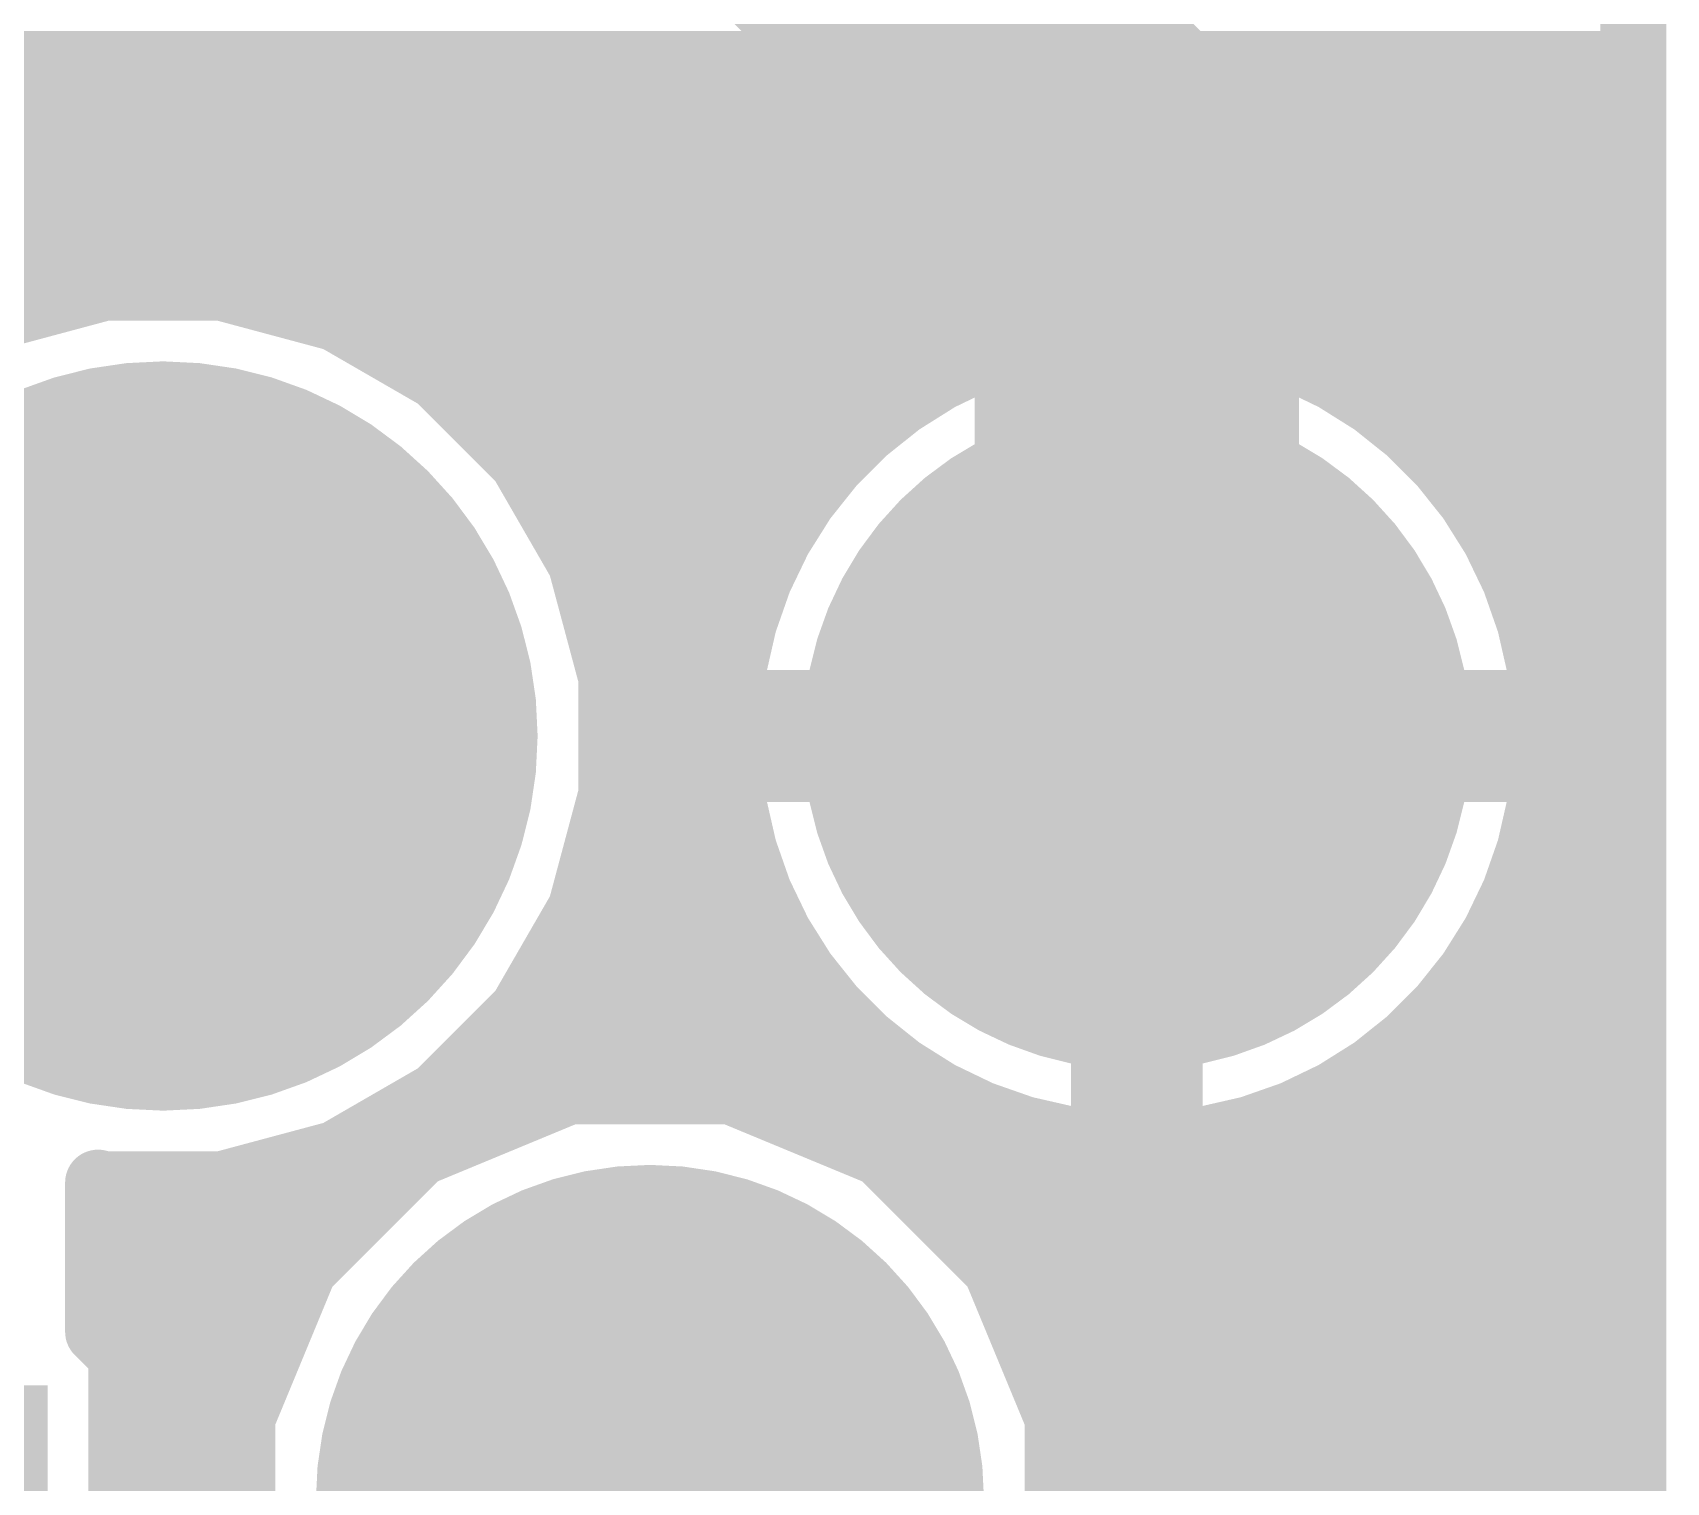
# Model space of a CAD drawing. Extents: x -40.6 to 40.6, y -25.6 to 25.6.
# Drawn here: x 30.49 to 40.56, y 11.99 to 20.92 of the extents above; entities that cross this region are included whole.
import ezdxf

# ---------------------------------------------------------------- set-up
doc = ezdxf.new("R2010")
doc.units = 0
doc.layers.add('1', color=22, linetype='CONTINUOUS')
doc.layers.add('17', color=82, linetype='CONTINUOUS')

# ---------------------------------------------------------------- blocks, each defined once
blk = doc.blocks.new('ROUNDP')
at = {"const_width": 0.5}
blk.add_lwpolyline([(0, -0.25, 1), (0, 0.25, 1), (0, -0.25)], format="xyb", dxfattribs=at)
blk = doc.blocks.new('RECT')
blk.add_solid([(-0.5, -0.5), (0.5, -0.5), (-0.5, 0.5), (0.5, 0.5)])

msp = doc.modelspace()

# ---------------------------------------------------------------- linework, layer by layer
at = {"layer": '1'}
for points, const_width in [([(40.3519, 23.5458), (40.3519, -23.6685)], 0.4064), ([(37.2928, 19.908), (34.8996, 22.3012)], 2), ([(18.1443, 20.7264), (40.3519, 20.7264)], 0.4064), ([(37.2928, 16.5862), (37.2928, 19.908)], 2), ([(18.1443, 20.32), (40.3519, 20.32)], 0.4064), ([(18.1443, 19.9136), (40.3519, 19.9136)], 0.4064), ([(18.1443, 19.5072), (40.3519, 19.5072)], 0.4064), ([(30.9293, 19.3474), (30.227, 19.1592)], 0.4064), ([(31.6563, 19.3474), (30.9293, 19.3474)], 0.4064), ([(32.3586, 19.1592), (31.6563, 19.3474)], 0.4064), ([(32.9882, 18.7957), (32.3586, 19.1592)], 0.4064), ([(32.4598, 19.1008), (40.3519, 19.1008)], 0.4064), ([(36.8708, 19.0698), (36.5954, 19.0069)], 0.4064), ([(37.0896, 19.0944), (36.8708, 19.0698)], 0.4064), ([(37.0896, 16.7894), (37.0896, 19.0944)], 0.4064), ([(37.7148, 19.0698), (37.496, 19.0944)], 0.4064), ([(37.496, 19.0944), (37.496, 16.7894)], 0.4064), ([(37.9902, 19.0069), (37.7148, 19.0698)], 0.4064), ([(36.5954, 19.0069), (36.3288, 18.9136)], 0.4064), ([(38.2568, 18.9136), (37.9902, 19.0069)], 0.4064), ([(36.3288, 18.9136), (36.0742, 18.791)], 0.4064), ([(38.5114, 18.791), (38.2568, 18.9136)], 0.4064), ([(33.5023, 18.2816), (32.9882, 18.7957)], 0.4064), ([(36.0742, 18.791), (35.835, 18.6407)], 0.4064), ([(38.7506, 18.6407), (38.5114, 18.791)], 0.4064), ([(33.0895, 18.6944), (35.9205, 18.6944)], 0.4064), ([(35.835, 18.6407), (35.6142, 18.4646)], 0.4064), ([(37.0896, 18.6944), (37.496, 18.6944)], 0.4064), ([(38.6652, 18.6944), (40.3519, 18.6944)], 0.4064), ([(38.9714, 18.4646), (38.7506, 18.6407)], 0.4064), ([(35.6142, 18.4646), (35.4144, 18.2648)], 0.4064), ([(39.1712, 18.2648), (38.9714, 18.4646)], 0.4064), ([(33.4959, 18.288), (35.4376, 18.288)], 0.4064), ([(33.8658, 17.652), (33.5023, 18.2816)], 0.4064), ([(35.4144, 18.2648), (35.2383, 18.044)], 0.4064), ([(37.0896, 18.288), (37.496, 18.288)], 0.4064), ([(39.148, 18.288), (40.3519, 18.288)], 0.4064), ([(39.3473, 18.044), (39.1712, 18.2648)], 0.4064), ([(35.2383, 18.044), (35.088, 17.8048)], 0.4064), ([(39.4976, 17.8048), (39.3473, 18.044)], 0.4064), ([(33.7333, 17.8816), (35.1363, 17.8816)], 0.4064), ([(37.0896, 17.8816), (37.496, 17.8816)], 0.4064), ([(39.4494, 17.8816), (40.3519, 17.8816)], 0.4064), ([(35.088, 17.8048), (34.9654, 17.5502)], 0.4064), ([(39.6202, 17.5502), (39.4976, 17.8048)], 0.4064), ([(34.054, 16.9497), (33.8658, 17.652)], 0.4064), ([(34.9654, 17.5502), (34.8721, 17.2836)], 0.4064), ([(39.7135, 17.2836), (39.6202, 17.5502)], 0.4064), ([(33.9132, 17.4752), (34.9391, 17.4752)], 0.4064), ([(37.0896, 17.4752), (37.496, 17.4752)], 0.4064), ([(39.6465, 17.4752), (40.3519, 17.4752)], 0.4064), ([(34.8721, 17.2836), (34.8092, 17.0082)], 0.4064), ([(39.7764, 17.0082), (39.7135, 17.2836)], 0.4064), ([(34.0221, 17.0688), (34.8231, 17.0688)], 0.4064), ([(37.0896, 17.0688), (37.496, 17.0688)], 0.4064), ([(39.7625, 17.0688), (40.3519, 17.0688)], 0.4064), ([(34.054, 16.2227), (34.054, 16.9497)], 0.4064), ([(34.8092, 17.0082), (34.7846, 16.7894)], 0.4064), ([(39.801, 16.7894), (39.7764, 17.0082)], 0.4064), ([(29.9314, 15.3264), (31.1912, 16.5862)], 1.016), ([(31.1912, 16.5862), (31.2928, 16.5862)], 1.016), ([(34.7846, 16.7894), (37.0896, 16.7894)], 0.4064), ([(37.496, 16.7894), (37.0896, 16.7894)], 0.4064), ([(37.0896, 16.7894), (37.0896, 16.383)], 0.4064), ([(37.496, 16.383), (37.496, 16.7894)], 0.4064), ([(37.496, 16.7894), (39.801, 16.7894)], 0.4064), ([(34.054, 16.6624), (37.0896, 16.6624)], 0.4064), ([(37.496, 16.6624), (40.3519, 16.6624)], 0.4064), ([(37.0896, 16.383), (34.7846, 16.383)], 0.4064), ([(34.7846, 16.383), (34.8092, 16.1642)], 0.4064), ([(37.0896, 14.078), (37.0896, 16.383)], 0.4064), ([(37.0896, 16.383), (37.496, 16.383)], 0.4064), ([(37.496, 16.383), (37.496, 14.078)], 0.4064), ([(39.801, 16.383), (37.496, 16.383)], 0.4064), ([(39.7764, 16.1642), (39.801, 16.383)], 0.4064), ([(33.8658, 15.5204), (34.054, 16.2227)], 0.4064), ([(34.054, 16.256), (34.7989, 16.256)], 0.4064), ([(37.0896, 16.256), (37.496, 16.256)], 0.4064), ([(39.7867, 16.256), (40.3519, 16.256)], 0.4064), ([(34.8092, 16.1642), (34.8721, 15.8888)], 0.4064), ([(39.7135, 15.8888), (39.7764, 16.1642)], 0.4064), ([(33.954, 15.8496), (34.8858, 15.8496)], 0.4064), ([(34.8721, 15.8888), (34.9654, 15.6222)], 0.4064), ([(37.0896, 15.8496), (37.496, 15.8496)], 0.4064), ([(39.6202, 15.6222), (39.7135, 15.8888)], 0.4064), ([(39.6998, 15.8496), (40.3519, 15.8496)], 0.4064), ([(34.9654, 15.6222), (35.088, 15.3676)], 0.4064), ([(39.4976, 15.3676), (39.6202, 15.6222)], 0.4064), ([(33.5023, 14.8908), (33.8658, 15.5204)], 0.4064), ([(33.8212, 15.4432), (35.0516, 15.4432)], 0.4064), ([(37.0896, 15.4432), (37.496, 15.4432)], 0.4064), ([(39.534, 15.4432), (40.3519, 15.4432)], 0.4064), ([(35.088, 15.3676), (35.2383, 15.1284)], 0.4064), ([(39.3473, 15.1284), (39.4976, 15.3676)], 0.4064), ([(35.2383, 15.1284), (35.4144, 14.9076)], 0.4064), ([(39.1712, 14.9076), (39.3473, 15.1284)], 0.4064), ([(33.5866, 15.0368), (35.3113, 15.0368)], 0.4064), ([(37.0896, 15.0368), (37.496, 15.0368)], 0.4064), ([(39.2743, 15.0368), (40.3519, 15.0368)], 0.4064), ([(35.4144, 14.9076), (35.6142, 14.7078)], 0.4064), ([(38.9714, 14.7078), (39.1712, 14.9076)], 0.4064), ([(32.9882, 14.3767), (33.5023, 14.8908)], 0.4064), ([(35.6142, 14.7078), (35.835, 14.5317)], 0.4064), ([(38.7506, 14.5317), (38.9714, 14.7078)], 0.4064), ([(33.2419, 14.6304), (35.7112, 14.6304)], 0.4064), ([(37.0896, 14.6304), (37.496, 14.6304)], 0.4064), ([(38.8744, 14.6304), (40.3519, 14.6304)], 0.4064), ([(35.835, 14.5317), (36.0742, 14.3814)], 0.4064), ([(38.5114, 14.3814), (38.7506, 14.5317)], 0.4064), ([(33.7933, 14.3974), (32.8703, 14.0151)], 0.4064), ([(34.7923, 14.3974), (33.7933, 14.3974)], 0.4064), ([(35.7153, 14.0151), (34.7923, 14.3974)], 0.4064), ([(32.3586, 14.0132), (32.9882, 14.3767)], 0.4064), ([(36.0742, 14.3814), (36.3288, 14.2588)], 0.4064), ([(38.2568, 14.2588), (38.5114, 14.3814)], 0.4064), ([(32.7237, 14.224), (33.3747, 14.224)], 0.4064), ([(35.2109, 14.224), (36.4282, 14.224)], 0.4064), ([(36.3288, 14.2588), (36.5954, 14.1655)], 0.4064), ([(37.0896, 14.224), (37.496, 14.224)], 0.4064), ([(37.9902, 14.1655), (38.2568, 14.2588)], 0.4064), ([(38.1574, 14.224), (40.3519, 14.224)], 0.4064), ([(36.5954, 14.1655), (36.8708, 14.1026)], 0.4064), ([(36.8708, 14.1026), (37.0896, 14.078)], 0.4064), ([(37.496, 14.078), (37.7148, 14.1026)], 0.4064), ([(37.7148, 14.1026), (37.9902, 14.1655)], 0.4064), ([(31.6563, 13.825), (32.3586, 14.0132)], 0.4064), ([(32.8703, 14.0151), (32.1639, 13.3087)], 0.4064), ([(36.4217, 13.3087), (35.7153, 14.0151)], 0.4064), ([(30.8926, 12.9161), (30.8926, 13.8348)], 0.4064), ([(30.8926, 13.8348), (30.9293, 13.825)], 0.4064), ([(30.8926, 13.8176), (32.6728, 13.8176)], 0.4064), ([(30.9293, 13.825), (31.6563, 13.825)], 0.4064), ([(35.9128, 13.8176), (40.3519, 13.8176)], 0.4064), ([(30.8926, 13.4112), (32.2664, 13.4112)], 0.4064), ([(36.3192, 13.4112), (40.3519, 13.4112)], 0.4064), ([(32.1639, 13.3087), (31.7816, 12.3857)], 0.4064), ([(36.804, 12.3857), (36.4217, 13.3087)], 0.4064), ([(30.8926, 13.0048), (32.038, 13.0048)], 0.4064), ([(36.5476, 13.0048), (40.3519, 13.0048)], 0.4064), ([(31.0346, 12.7741), (30.8926, 12.9161)], 0.4064), ([(31.0346, 10.8987), (31.0346, 12.7741)], 0.4064), ([(31.0346, 12.5984), (31.8697, 12.5984)], 0.4064), ([(36.7159, 12.5984), (40.3519, 12.5984)], 0.4064), ([(31.7816, 12.3857), (31.7816, 11.3867)], 0.4064), ([(36.804, 11.3867), (36.804, 12.3857)], 0.4064), ([(31.0346, 12.192), (31.7816, 12.192)], 0.4064), ([(36.804, 12.192), (40.3519, 12.192)], 0.4064), ([(31.0346, 11.7856), (31.7816, 11.7856)], 0.4064), ([(36.804, 11.7856), (40.3519, 11.7856)], 0.4064)]:
    msp.add_lwpolyline(points, dxfattribs=dict(at, const_width=const_width))
for points, const_width in [([(37.7928, 19.908, 1), (36.7928, 19.908)], 1), ([(40.3519, 20.6248, 1), (40.3519, 20.828)], 0.2032), ([(36.9392, 19.5544, 1), (37.6464, 20.2616)], 1), ([(40.3519, 20.2184, 1), (40.3519, 20.4216)], 0.2032), ([(40.3519, 19.812, 1), (40.3519, 20.0152)], 0.2032), ([(40.3519, 19.4056, 1), (40.3519, 19.6088)], 0.2032), ([(30.9293, 19.449, 1), (30.9293, 19.2458)], 0.2032), ([(30.9556, 19.2493, 1), (30.903, 19.4455)], 0.2032), ([(31.6826, 19.4455, 1), (31.63, 19.2493)], 0.2032), ([(31.6563, 19.2458, 1), (31.6563, 19.449)], 0.2032), ([(32.4094, 19.2472, 1), (32.3078, 19.0712)], 0.2032), ([(32.3323, 19.0611, 1), (32.3849, 19.2574)], 0.2032), ([(32.4598, 19.2024, 1), (32.4598, 18.9992)], 0.2032), ([(36.8594, 19.1707, 1), (36.8822, 18.9688)], 0.2032), ([(36.8934, 18.9707, 1), (36.8482, 19.1688)], 0.2032), ([(37.1912, 19.0944, 1), (36.988, 19.0944)], 0.2032), ([(37.101, 18.9935, 1), (37.0782, 19.1954)], 0.2032), ([(37.5074, 19.1954, 1), (37.4846, 18.9935)], 0.2032), ([(37.5976, 19.0944, 1), (37.3944, 19.0944)], 0.2032), ([(37.7374, 19.1688, 1), (37.6922, 18.9707)], 0.2032), ([(37.7034, 18.9688, 1), (37.7262, 19.1707)], 0.2032), ([(40.3519, 18.9992, 1), (40.3519, 19.2024)], 0.2032), ([(36.5728, 19.106, 1), (36.618, 18.9079)], 0.2032), ([(36.629, 18.911, 1), (36.5618, 19.1028)], 0.2032), ([(38.0237, 19.1028, 1), (37.9566, 18.911)], 0.2032), ([(37.9676, 18.9079, 1), (38.0128, 19.106)], 0.2032), ([(36.2952, 19.0095, 1), (36.3623, 18.8177)], 0.2032), ([(36.3728, 18.8221, 1), (36.2847, 19.0051)], 0.2032), ([(38.3009, 19.0051, 1), (38.2128, 18.8221)], 0.2032), ([(38.2233, 18.8177, 1), (38.2904, 19.0095)], 0.2032), ([(33.0601, 18.8675, 1), (32.9164, 18.7239)], 0.2032), ([(32.9374, 18.7077, 1), (33.039, 18.8837)], 0.2032), ([(36.0301, 18.8826, 1), (36.1183, 18.6995)], 0.2032), ([(36.1283, 18.705, 1), (36.0202, 18.8771)], 0.2032), ([(38.5654, 18.8771, 1), (38.4573, 18.705)], 0.2032), ([(38.4673, 18.6995, 1), (38.5554, 18.8826)], 0.2032), ([(33.0895, 18.796, 1), (33.0895, 18.5928)], 0.2032), ([(35.781, 18.7268, 1), (35.8891, 18.5547)], 0.2032), ([(35.8984, 18.5613, 1), (35.7717, 18.7202)], 0.2032), ([(35.9205, 18.5928, 1), (35.9205, 18.796)], 0.2032), ([(37.0896, 18.796, 1), (37.0896, 18.5928)], 0.2032), ([(37.496, 18.5928, 1), (37.496, 18.796)], 0.2032), ([(38.6652, 18.796, 1), (38.6652, 18.5928)], 0.2032), ([(38.8139, 18.7202, 1), (38.6872, 18.5613)], 0.2032), ([(38.6965, 18.5547, 1), (38.8046, 18.7268)], 0.2032), ([(40.3519, 18.5928, 1), (40.3519, 18.796)], 0.2032), ([(35.5508, 18.544, 1), (35.6775, 18.3852)], 0.2032), ([(35.686, 18.3927, 1), (35.5423, 18.5364)], 0.2032), ([(39.0433, 18.5364, 1), (38.8996, 18.3927)], 0.2032), ([(38.9081, 18.3852, 1), (39.0348, 18.544)], 0.2032), ([(33.4959, 18.3896, 1), (33.4959, 18.1864)], 0.2032), ([(33.5903, 18.3324, 1), (33.4143, 18.2308)], 0.2032), ([(33.4305, 18.2098, 1), (33.5741, 18.3535)], 0.2032), ([(35.3426, 18.3367, 1), (35.4862, 18.193)], 0.2032), ([(35.4938, 18.2015, 1), (35.335, 18.3282)], 0.2032), ([(35.4376, 18.1864, 1), (35.4376, 18.3896)], 0.2032), ([(37.0896, 18.3896, 1), (37.0896, 18.1864)], 0.2032), ([(37.496, 18.1864, 1), (37.496, 18.3896)], 0.2032), ([(39.148, 18.3896, 1), (39.148, 18.1864)], 0.2032), ([(39.2506, 18.3282, 1), (39.0918, 18.2015)], 0.2032), ([(39.0993, 18.193, 1), (39.243, 18.3367)], 0.2032), ([(40.3519, 18.1864, 1), (40.3519, 18.3896)], 0.2032), ([(35.3243, 17.9899, 1), (35.1522, 18.098)], 0.2032), ([(39.4334, 18.098, 1), (39.2613, 17.9899)], 0.2032), ([(35.1588, 18.1073, 1), (35.3177, 17.9806)], 0.2032), ([(39.2679, 17.9806, 1), (39.4268, 18.1073)], 0.2032), ([(33.7333, 17.9832, 1), (33.7333, 17.78)], 0.2032), ([(35.1363, 17.78, 1), (35.1363, 17.9832)], 0.2032), ([(37.0896, 17.9832, 1), (37.0896, 17.78)], 0.2032), ([(37.496, 17.78, 1), (37.496, 17.9832)], 0.2032), ([(39.4494, 17.9832, 1), (39.4494, 17.78)], 0.2032), ([(40.3519, 17.78, 1), (40.3519, 17.9832)], 0.2032), ([(35.0019, 17.8588, 1), (35.174, 17.7507)], 0.2032), ([(35.1795, 17.7607, 1), (34.9964, 17.8488)], 0.2032), ([(39.5892, 17.8488, 1), (39.4061, 17.7607)], 0.2032), ([(39.4116, 17.7507, 1), (39.5837, 17.8588)], 0.2032), ([(33.964, 17.6783, 1), (33.7677, 17.6257)], 0.2032), ([(33.7778, 17.6012, 1), (33.9538, 17.7028)], 0.2032), ([(35.0613, 17.5167, 1), (34.8695, 17.5838)], 0.2032), ([(39.7161, 17.5838, 1), (39.5243, 17.5167)], 0.2032), ([(33.9132, 17.5768, 1), (33.9132, 17.3736)], 0.2032), ([(34.8739, 17.5943, 1), (35.0569, 17.5062)], 0.2032), ([(34.9391, 17.3736, 1), (34.9391, 17.5768)], 0.2032), ([(37.0896, 17.5768, 1), (37.0896, 17.3736)], 0.2032), ([(37.496, 17.3736, 1), (37.496, 17.5768)], 0.2032), ([(39.5287, 17.5062, 1), (39.7117, 17.5943)], 0.2032), ([(39.6465, 17.5768, 1), (39.6465, 17.3736)], 0.2032), ([(40.3519, 17.3736, 1), (40.3519, 17.5768)], 0.2032), ([(34.7762, 17.3171, 1), (34.968, 17.25)], 0.2032), ([(34.9711, 17.261, 1), (34.773, 17.3062)], 0.2032), ([(39.8126, 17.3062, 1), (39.6145, 17.261)], 0.2032), ([(39.6176, 17.25, 1), (39.8094, 17.3171)], 0.2032), ([(34.0221, 17.1704, 1), (34.0221, 16.9672)], 0.2032), ([(34.8231, 16.9672, 1), (34.8231, 17.1704)], 0.2032), ([(37.0896, 17.1704, 1), (37.0896, 16.9672)], 0.2032), ([(37.496, 16.9672, 1), (37.496, 17.1704)], 0.2032), ([(39.7625, 17.1704, 1), (39.7625, 16.9672)], 0.2032), ([(40.3519, 16.9672, 1), (40.3519, 17.1704)], 0.2032), ([(34.1556, 16.9497, 1), (33.9524, 16.9497)], 0.2032), ([(34.7102, 17.0308, 1), (34.9083, 16.9856)], 0.2032), ([(34.9102, 16.9968, 1), (34.7083, 17.0196)], 0.2032), ([(39.8773, 17.0196, 1), (39.6754, 16.9968)], 0.2032), ([(39.6773, 16.9856, 1), (39.8754, 17.0308)], 0.2032), ([(31.1912, 16.8402, 1), (31.1912, 16.3322)], 0.508), ([(31.3708, 16.4066, 1), (31.0116, 16.7658)], 0.508), ([(31.2928, 16.3322, 1), (31.2928, 16.8402)], 0.508), ([(33.9559, 16.9234, 1), (34.1521, 16.976)], 0.2032), ([(36.7928, 16.5862, 1), (37.7928, 16.5862)], 1), ([(34.7846, 16.891, 1), (34.7846, 16.6878)], 0.2032), ([(37.0896, 16.891, 1), (37.0896, 16.6878)], 0.2032), ([(37.1912, 16.7894, 1), (36.988, 16.7894)], 0.2032), ([(37.0896, 16.6878, 1), (37.0896, 16.891)], 0.2032), ([(37.5976, 16.7894, 1), (37.3944, 16.7894)], 0.2032), ([(37.496, 16.891, 1), (37.496, 16.6878)], 0.2032), ([(37.496, 16.6878, 1), (37.496, 16.891)], 0.2032), ([(39.801, 16.6878, 1), (39.801, 16.891)], 0.2032), ([(34.054, 16.764, 1), (34.054, 16.5608)], 0.2032), ([(34.6836, 16.8008, 1), (34.8855, 16.778)], 0.2032), ([(36.988, 16.7894, 1), (37.1912, 16.7894)], 0.2032), ([(37.0896, 16.5608, 1), (37.0896, 16.764)], 0.2032), ([(37.3944, 16.7894, 1), (37.5976, 16.7894)], 0.2032), ([(37.496, 16.764, 1), (37.496, 16.5608)], 0.2032), ([(39.7001, 16.778, 1), (39.902, 16.8008)], 0.2032), ([(40.3519, 16.5608, 1), (40.3519, 16.764)], 0.2032), ([(34.7846, 16.4846, 1), (34.7846, 16.2814)], 0.2032), ([(34.8855, 16.3944, 1), (34.6836, 16.3716)], 0.2032), ([(37.1912, 16.383, 1), (36.988, 16.383)], 0.2032), ([(37.0896, 16.4846, 1), (37.0896, 16.2814)], 0.2032), ([(37.0896, 16.2814, 1), (37.0896, 16.4846)], 0.2032), ([(37.5976, 16.383, 1), (37.3944, 16.383)], 0.2032), ([(37.496, 16.4846, 1), (37.496, 16.2814)], 0.2032), ([(37.496, 16.2814, 1), (37.496, 16.4846)], 0.2032), ([(39.902, 16.3716, 1), (39.7001, 16.3944)], 0.2032), ([(39.801, 16.2814, 1), (39.801, 16.4846)], 0.2032), ([(34.054, 16.3576, 1), (34.054, 16.1544)], 0.2032), ([(34.1521, 16.1964, 1), (33.9559, 16.249)], 0.2032), ([(34.7989, 16.1544, 1), (34.7989, 16.3576)], 0.2032), ([(36.988, 16.383, 1), (37.1912, 16.383)], 0.2032), ([(37.0896, 16.3576, 1), (37.0896, 16.1544)], 0.2032), ([(37.3944, 16.383, 1), (37.5976, 16.383)], 0.2032), ([(37.496, 16.1544, 1), (37.496, 16.3576)], 0.2032), ([(39.7867, 16.3576, 1), (39.7867, 16.1544)], 0.2032), ([(40.3519, 16.1544, 1), (40.3519, 16.3576)], 0.2032), ([(33.9524, 16.2227, 1), (34.1556, 16.2227)], 0.2032), ([(34.9083, 16.1868, 1), (34.7102, 16.1416)], 0.2032), ([(39.8754, 16.1416, 1), (39.6773, 16.1868)], 0.2032), ([(34.7083, 16.1528, 1), (34.9102, 16.1756)], 0.2032), ([(39.6754, 16.1756, 1), (39.8773, 16.1528)], 0.2032), ([(33.954, 15.9512, 1), (33.954, 15.748)], 0.2032), ([(34.968, 15.9224, 1), (34.7762, 15.8552)], 0.2032), ([(34.773, 15.8662, 1), (34.9711, 15.9114)], 0.2032), ([(34.8858, 15.748, 1), (34.8858, 15.9512)], 0.2032), ([(37.0896, 15.9512, 1), (37.0896, 15.748)], 0.2032), ([(37.496, 15.748, 1), (37.496, 15.9512)], 0.2032), ([(39.6998, 15.9512, 1), (39.6998, 15.748)], 0.2032), ([(39.6145, 15.9114, 1), (39.8126, 15.8662)], 0.2032), ([(39.8094, 15.8552, 1), (39.6176, 15.9224)], 0.2032), ([(40.3519, 15.748, 1), (40.3519, 15.9512)], 0.2032), ([(35.0569, 15.6662, 1), (34.8739, 15.5781)], 0.2032), ([(39.7117, 15.5781, 1), (39.5287, 15.6662)], 0.2032), ([(33.9538, 15.4696, 1), (33.7778, 15.5712)], 0.2032), ([(34.8695, 15.5886, 1), (35.0613, 15.6557)], 0.2032), ([(39.5243, 15.6557, 1), (39.7161, 15.5886)], 0.2032), ([(33.8212, 15.5448, 1), (33.8212, 15.3416)], 0.2032), ([(33.7677, 15.5467, 1), (33.964, 15.4941)], 0.2032), ([(35.0516, 15.3416, 1), (35.0516, 15.5448)], 0.2032), ([(37.0896, 15.5448, 1), (37.0896, 15.3416)], 0.2032), ([(37.496, 15.3416, 1), (37.496, 15.5448)], 0.2032), ([(39.534, 15.5448, 1), (39.534, 15.3416)], 0.2032), ([(40.3519, 15.3416, 1), (40.3519, 15.5448)], 0.2032), ([(35.174, 15.4217, 1), (35.0019, 15.3136)], 0.2032), ([(34.9964, 15.3235, 1), (35.1795, 15.4117)], 0.2032), ([(39.4061, 15.4117, 1), (39.5892, 15.3235)], 0.2032), ([(39.5837, 15.3136, 1), (39.4116, 15.4217)], 0.2032), ([(35.3177, 15.1918, 1), (35.1588, 15.0651)], 0.2032), ([(39.4268, 15.0651, 1), (39.2679, 15.1918)], 0.2032), ([(33.5866, 15.1384, 1), (33.5866, 14.9352)], 0.2032), ([(35.1522, 15.0744, 1), (35.3243, 15.1825)], 0.2032), ([(35.3113, 14.9352, 1), (35.3113, 15.1384)], 0.2032), ([(37.0896, 15.1384, 1), (37.0896, 14.9352)], 0.2032), ([(37.496, 14.9352, 1), (37.496, 15.1384)], 0.2032), ([(39.2743, 15.1384, 1), (39.2743, 14.9352)], 0.2032), ([(39.2613, 15.1825, 1), (39.4334, 15.0744)], 0.2032), ([(40.3519, 14.9352, 1), (40.3519, 15.1384)], 0.2032), ([(35.4862, 14.9794, 1), (35.3426, 14.8357)], 0.2032), ([(39.243, 14.8357, 1), (39.0993, 14.9794)], 0.2032), ([(33.4143, 14.9416, 1), (33.5903, 14.84)], 0.2032), ([(33.5741, 14.8189, 1), (33.4305, 14.9626)], 0.2032), ([(35.335, 14.8442, 1), (35.4938, 14.9709)], 0.2032), ([(39.0918, 14.9709, 1), (39.2506, 14.8442)], 0.2032), ([(35.6775, 14.7872, 1), (35.5508, 14.6284)], 0.2032), ([(39.0348, 14.6284, 1), (38.9081, 14.7872)], 0.2032), ([(33.2419, 14.732, 1), (33.2419, 14.5288)], 0.2032), ([(35.5423, 14.636, 1), (35.686, 14.7796)], 0.2032), ([(35.7112, 14.5288, 1), (35.7112, 14.732)], 0.2032), ([(37.0896, 14.732, 1), (37.0896, 14.5288)], 0.2032), ([(37.496, 14.5288, 1), (37.496, 14.732)], 0.2032), ([(38.8744, 14.732, 1), (38.8744, 14.5288)], 0.2032), ([(38.8996, 14.7796, 1), (39.0433, 14.636)], 0.2032), ([(40.3519, 14.5288, 1), (40.3519, 14.732)], 0.2032), ([(35.8891, 14.6177, 1), (35.781, 14.4456)], 0.2032), ([(35.7717, 14.4522, 1), (35.8984, 14.6111)], 0.2032), ([(38.6872, 14.6111, 1), (38.8139, 14.4522)], 0.2032), ([(38.8046, 14.4456, 1), (38.6965, 14.6177)], 0.2032), ([(33.7933, 14.499, 1), (33.7933, 14.2958)], 0.2032), ([(33.8322, 14.3035, 1), (33.7544, 14.4913)], 0.2032), ([(34.8312, 14.4913, 1), (34.7534, 14.3035)], 0.2032), ([(34.7923, 14.2958, 1), (34.7923, 14.499)], 0.2032), ([(32.9164, 14.4485, 1), (33.0601, 14.3048)], 0.2032), ([(33.039, 14.2887, 1), (32.9374, 14.4647)], 0.2032), ([(36.1183, 14.4729, 1), (36.0301, 14.2898)], 0.2032), ([(36.0202, 14.2953, 1), (36.1283, 14.4674)], 0.2032), ([(38.4573, 14.4674, 1), (38.5654, 14.2953)], 0.2032), ([(38.5554, 14.2898, 1), (38.4673, 14.4729)], 0.2032), ([(32.7237, 14.3256, 1), (32.7237, 14.1224)], 0.2032), ([(33.3747, 14.1224, 1), (33.3747, 14.3256)], 0.2032), ([(35.2109, 14.3256, 1), (35.2109, 14.1224)], 0.2032), ([(36.3623, 14.3547, 1), (36.2952, 14.1629)], 0.2032), ([(36.2847, 14.1673, 1), (36.3728, 14.3503)], 0.2032), ([(36.4282, 14.1224, 1), (36.4282, 14.3256)], 0.2032), ([(37.0896, 14.3256, 1), (37.0896, 14.1224)], 0.2032), ([(37.496, 14.1224, 1), (37.496, 14.3256)], 0.2032), ([(38.1574, 14.3256, 1), (38.1574, 14.1224)], 0.2032), ([(38.2128, 14.3503, 1), (38.3009, 14.1673)], 0.2032), ([(38.2904, 14.1629, 1), (38.2233, 14.3547)], 0.2032), ([(40.3519, 14.1224, 1), (40.3519, 14.3256)], 0.2032), ([(36.618, 14.2645, 1), (36.5728, 14.0664)], 0.2032), ([(36.5618, 14.0696, 1), (36.629, 14.2614)], 0.2032), ([(36.8822, 14.2036, 1), (36.8594, 14.0017)], 0.2032), ([(36.8482, 14.0036, 1), (36.8934, 14.2017)], 0.2032), ([(37.6922, 14.2017, 1), (37.7374, 14.0036)], 0.2032), ([(37.7262, 14.0017, 1), (37.7034, 14.2036)], 0.2032), ([(37.9566, 14.2614, 1), (38.0237, 14.0696)], 0.2032), ([(38.0128, 14.0664, 1), (37.9676, 14.2645)], 0.2032), ([(32.3078, 14.1012, 1), (32.4094, 13.9252)], 0.2032), ([(32.3849, 13.915, 1), (32.3323, 14.1113)], 0.2032), ([(32.8314, 14.109, 1), (32.9092, 13.9212)], 0.2032), ([(32.9422, 13.9432, 1), (32.7985, 14.0869)], 0.2032), ([(35.7871, 14.0869, 1), (35.6434, 13.9432)], 0.2032), ([(35.6764, 13.9212, 1), (35.7542, 14.109)], 0.2032), ([(37.0782, 13.977, 1), (37.101, 14.1789)], 0.2032), ([(37.4846, 14.1789, 1), (37.5074, 13.977)], 0.2032), ([(36.988, 14.078, 1), (37.1912, 14.078)], 0.2032), ([(37.3944, 14.078, 1), (37.5976, 14.078)], 0.2032), ([(30.9189, 13.933, 1), (30.8663, 13.7367)], 0.2032), ([(30.9942, 13.8348, 1), (30.791, 13.8348)], 0.2032), ([(30.8926, 13.9192, 1), (30.8926, 13.716)], 0.2032), ([(30.9293, 13.9266, 1), (30.9293, 13.7234)], 0.2032), ([(30.903, 13.7269, 1), (30.9556, 13.9231)], 0.2032), ([(31.63, 13.9231, 1), (31.6826, 13.7269)], 0.2032), ([(31.6563, 13.7234, 1), (31.6563, 13.9266)], 0.2032), ([(32.6728, 13.716, 1), (32.6728, 13.9192)], 0.2032), ([(35.9128, 13.9192, 1), (35.9128, 13.716)], 0.2032), ([(40.3519, 13.716, 1), (40.3519, 13.9192)], 0.2032), ([(30.8926, 13.5128, 1), (30.8926, 13.3096)], 0.2032), ([(32.2664, 13.3096, 1), (32.2664, 13.5128)], 0.2032), ([(36.3192, 13.5128, 1), (36.3192, 13.3096)], 0.2032), ([(40.3519, 13.3096, 1), (40.3519, 13.5128)], 0.2032), ([(32.2578, 13.2698, 1), (32.07, 13.3476)], 0.2032), ([(36.5156, 13.3476, 1), (36.3278, 13.2698)], 0.2032), ([(32.0921, 13.3805, 1), (32.2357, 13.2368)], 0.2032), ([(36.3498, 13.2368, 1), (36.4935, 13.3805)], 0.2032), ([(30.8926, 13.1064, 1), (30.8926, 12.9032)], 0.2032), ([(32.038, 12.9032, 1), (32.038, 13.1064)], 0.2032), ([(36.5476, 13.1064, 1), (36.5476, 12.9032)], 0.2032), ([(40.3519, 12.9032, 1), (40.3519, 13.1064)], 0.2032), ([(30.9644, 12.988, 1), (30.8208, 12.8443)], 0.2032), ([(30.791, 12.9161, 1), (30.9942, 12.9161)], 0.2032), ([(31.1362, 12.7741, 1), (30.933, 12.7741)], 0.2032), ([(30.9628, 12.7023, 1), (31.1064, 12.846)], 0.2032), ([(31.0346, 12.7, 1), (31.0346, 12.4968)], 0.2032), ([(31.8697, 12.4968, 1), (31.8697, 12.7)], 0.2032), ([(36.7159, 12.7, 1), (36.7159, 12.4968)], 0.2032), ([(40.3519, 12.4968, 1), (40.3519, 12.7)], 0.2032), ([(31.8832, 12.3857, 1), (31.68, 12.3857)], 0.2032), ([(36.9056, 12.3857, 1), (36.7024, 12.3857)], 0.2032), ([(31.6877, 12.4246, 1), (31.8755, 12.3468)], 0.2032), ([(36.7101, 12.3468, 1), (36.8979, 12.4246)], 0.2032), ([(31.0346, 12.2936, 1), (31.0346, 12.0904)], 0.2032), ([(31.7816, 12.0904, 1), (31.7816, 12.2936)], 0.2032), ([(36.804, 12.2936, 1), (36.804, 12.0904)], 0.2032), ([(40.3519, 12.0904, 1), (40.3519, 12.2936)], 0.2032)]:
    msp.add_lwpolyline(points, format="xyb", dxfattribs=dict(at, const_width=const_width))

# ---------------------------------------------------------------- block references
at = {"layer": '1', "xscale": 1.3, "yscale": 1.5}
msp.add_blockref('RECT', (29.9314, 11.8364), dxfattribs=at)
at = {"layer": '17'}
for p, xscale, yscale in [((31.2928, 16.5862), 4.616, 4.616), ((34.2928, 11.8862), 4.116, 4.116)]:
    msp.add_blockref('ROUNDP', p, dxfattribs=dict(at, xscale=xscale, yscale=yscale))
at = {"layer": '17', "xscale": 4.116, "yscale": 4.116, "rotation": 270}
msp.add_blockref('ROUNDP', (37.2928, 16.5862), dxfattribs=at)

doc.saveas('drawing.dxf')
